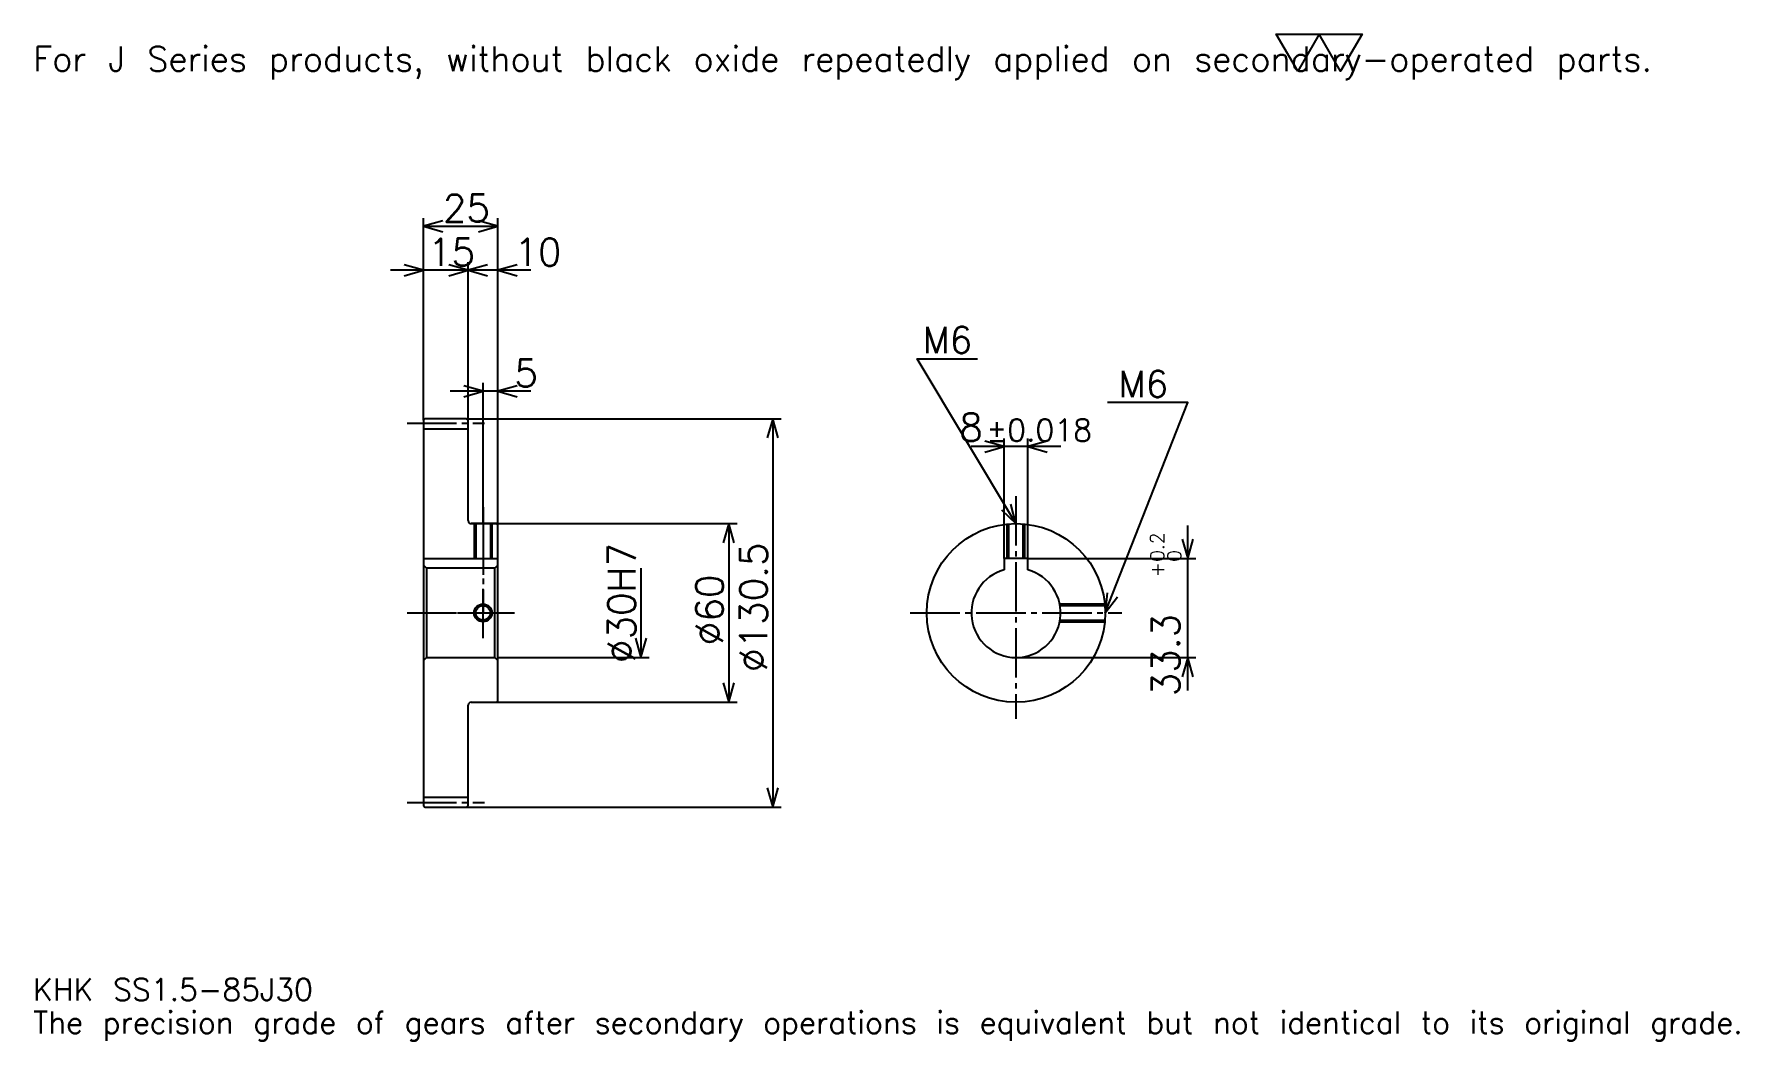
# Model space of a CAD drawing. Extents: x 19 to 592, y 7 to 345.
import ezdxf

# ---------------------------------------------------------------- set-up
doc = ezdxf.new("R2010")
doc.units = 0
doc.linetypes.add('DASHDOT', pattern=[22.173913, 16.630435, -1.847826, 1.847826, -1.847826])
doc.layers.get('0').update_dxf_attribs({"linetype": 'CONTINUOUS'})
doc.layers.add('DASHDOT', color=6, linetype='DASHDOT')
doc.styles.add('KANJI', font='TXT', dxfattribs={"bigfont": 'BIGFONT'})

msp = doc.modelspace()

# ---------------------------------------------------------------- linework, layer by layer
at = {"color": 5}
for p, q in [((149.67392, 215.847824), (149.67392, 283.293488)), ((174.67392, 215.847824), (174.67392, 283.293488)), ((149.67392, 280.521729), (174.67392, 280.521729)), ((175.76088, 265.739136), (138.58696, 265.739136)), ((185.76088, 265.739136), (153.58696, 265.739136)), ((164.67392, 215.847824), (164.67392, 268.510864)), ((185.76088, 225.086945), (158.58696, 225.086945)), ((169.67392, 215.847824), (169.67392, 227.858688)), ((149.67392, 215.347824), (149.67392, 215.847824)), ((164.17392, 215.847824), (174.67392, 215.847824)), ((164.67392, 215.347824), (164.67392, 215.847824)), ((169.67392, 180.597824), (169.67392, 215.847824)), ((169.67392, 180.597824), (169.67392, 215.847824)), ((174.67392, 215.847824), (269.836975, 215.847824)), ((174.67392, 180.097824), (174.67392, 215.847824)), ((267.065216, 215.847824), (267.065216, 85.347824)), ((363.891296, 206.467392), (333.717407, 206.467392)), ((344.804352, 168.897827), (344.804352, 209.239136)), ((352.804352, 168.897827), (352.804352, 209.239136)), ((165.67392, 180.597824), (174.67392, 180.597824)), ((174.67392, 180.597824), (255.054352, 180.597824)), ((252.282623, 180.597824), (252.282623, 120.597824)), ((406.521759, 124.510864), (406.521759, 179.984772)), ((352.804352, 168.897827), (409.293488, 168.897827)), ((222.717407, 165.597824), (222.717407, 135.597824)), ((174.67392, 135.597824), (225.489136, 135.597824)), ((348.804352, 135.597824), (409.293488, 135.597824)), ((165.67392, 120.597824), (174.67392, 120.597824)), ((174.67392, 120.597824), (255.054352, 120.597824)), ((164.17392, 85.347824), (174.67392, 85.347824)), ((174.67392, 85.347824), (269.836975, 85.347824))]:
    msp.add_line(p, q, dxfattribs=at)
at = {"color": 4}
for p, q in [((149.67392, 212.472824), (164.67392, 212.472824)), ((149.67392, 168.897827), (174.67392, 168.897827)), ((173.67392, 165.597824), (174.67392, 166.597824)), ((150.67392, 165.597824), (150.67392, 135.597824)), ((173.67392, 135.597824), (174.67392, 134.597824)), ((149.67392, 88.722824), (164.67392, 88.722824))]:
    msp.add_line(p, q, dxfattribs=at)
at = {"color": 7}
msp.add_lwpolyline([(443.478271, 332.608704), (436.271759, 345.100006), (465.097839, 345.100006), (457.891327, 332.608704), (450.684784, 345.100006), (443.478271, 332.608704)], dxfattribs=at)
at = {"color": 5}
for points in [[(156.141312, 282.369568), (149.67392, 280.521729), (156.141312, 278.67392)], [(168.206528, 278.67392), (174.67392, 280.521729), (168.206528, 282.369568)], [(143.206528, 263.891296), (149.67392, 265.739136), (143.206528, 267.586945)], [(158.206528, 263.891296), (164.67392, 265.739136), (158.206528, 267.586945)], [(171.141312, 267.586945), (164.67392, 265.739136), (171.141312, 263.891296)], [(181.141312, 267.586945), (174.67392, 265.739136), (181.141312, 263.891296)], [(348.804352, 180.597824), (315.543488, 236.032608), (335.869568, 236.032608)], [(163.206528, 223.239136), (169.67392, 225.086945), (163.206528, 226.934784)], [(181.141312, 226.934784), (174.67392, 225.086945), (181.141312, 223.239136)], [(378.804352, 150.597824), (406.521759, 221.25), (379.543518, 221.25)], [(268.913055, 209.380432), (267.065216, 215.847824), (265.217407, 209.380432)], [(338.336975, 204.619568), (344.804352, 206.467392), (338.336975, 208.315216)], [(359.271729, 208.315216), (352.804352, 206.467392), (359.271729, 204.619568)], [(343.892395, 185.192871), (348.804352, 180.597824), (347.061401, 187.094269)], [(254.130432, 174.130432), (252.282623, 180.597824), (250.434784, 174.130432)], [(404.67395, 175.365219), (406.521759, 168.897827), (408.369598, 175.365219)], [(379.446106, 157.29332), (378.804352, 150.597824), (382.886475, 155.943634)], [(220.869568, 142.065216), (222.717407, 135.597824), (224.565216, 142.065216)], [(408.369598, 129.130432), (406.521759, 135.597824), (404.67395, 129.130432)], [(250.434784, 127.065216), (252.282623, 120.597824), (254.130432, 127.065216)], [(265.217407, 91.815216), (267.065216, 85.347824), (268.913055, 91.815216)]]:
    msp.add_lwpolyline(points, dxfattribs=at)
at = {"color": 4}
for points in [[(164.67392, 181.597824), (164.67392, 215.347824), (164.17392, 215.847824), (150.17392, 215.847824), (149.67392, 215.347824), (149.67392, 134.597824)], [(165.67392, 120.597824), (174.17392, 120.597824), (174.67392, 121.097824), (174.67392, 180.097824), (174.17392, 180.597824), (165.67392, 180.597824)], [(166.67392, 180.597824), (166.67392, 168.897827)], [(167.213928, 180.597824), (167.213928, 168.897827)], [(172.133911, 180.597824), (172.133911, 168.897827)], [(172.67392, 180.597824), (172.67392, 168.897827)], [(345.804352, 168.897827), (345.804352, 180.447449)], [(346.34436, 168.897827), (346.34436, 180.496796)], [(351.264343, 168.897827), (351.264343, 180.496796)], [(351.804352, 168.897827), (351.804352, 180.447449)], [(149.67392, 134.597824), (150.67392, 135.597824), (173.67392, 135.597824), (173.67392, 165.597824), (150.67392, 165.597824), (149.67392, 166.597824)], [(352.804352, 165.054657), (352.804352, 168.897827), (344.804352, 168.897827), (344.804352, 165.054657)], [(363.501282, 153.597824), (378.653992, 153.597824)], [(363.601257, 153.057831), (378.703308, 153.057831)], [(363.501282, 147.597824), (378.653992, 147.597824)], [(363.601257, 148.137817), (378.703308, 148.137817)], [(149.67392, 134.597824), (149.67392, 85.847824), (150.17392, 85.347824), (164.17392, 85.347824), (164.67392, 85.847824), (164.67392, 119.597824)]]:
    msp.add_lwpolyline(points, dxfattribs=at)
for centre, radius in [((348.804352, 150.597824), 30), ((169.67392, 150.597824), 2.46)]:
    msp.add_circle(centre, radius, dxfattribs=at)
at = {"color": 7}
msp.add_circle((169.67392, 150.597824), 3, dxfattribs=at)
at = {"color": 4}
for centre, radius, start, end in [((165.67392, 181.597824), 1, 180, 270), ((348.804352, 150.597824), 15, 105.466010323, 74.533989677), ((165.67392, 119.597824), 1, 90, 180)]:
    msp.add_arc(centre, radius, start, end, dxfattribs=at)
at = {"layer": 'DASHDOT', "color": 7}
for p, q in [((144.130447, 214.347824), (170.217392, 214.347824)), ((348.804352, 189.83696), (348.804352, 115.054344)), ((169.67392, 180.597824), (169.67392, 150.597824)), ((144.130447, 150.597824), (180.217392, 150.597824)), ((313.260864, 150.597824), (384.347839, 150.597824)), ((144.130447, 86.847824), (170.217392, 86.847824))]:
    msp.add_line(p, q, dxfattribs=at)
for points in [[(169.67392, 186.141296), (169.67392, 163.35434)], [(169.67392, 142.054352), (169.67392, 159.141296)], [(161.130447, 150.597824), (178.217392, 150.597824)]]:
    msp.add_lwpolyline(points, dxfattribs=at)

# ---------------------------------------------------------------- texts
at = {"color": 7, "style": 'KANJI'}
for s, height, p in [('For J Series products, without black oxide repeatedly applied on secondary-operated parts.', 8.315217, (18.47826, 332.608704)), ('25', 9.23913, (156.168488, 282)), ('15', 9.23913, (151.168488, 267.217407)), ('10', 9.23913, (180.217392, 267.217407)), ('M6', 8.869566, (317.391296, 237.880432)), ('5', 9.23913, (180.217392, 226.565216)), ('M6', 8.869566, (383.239136, 223.097824)), ('8', 9.23913, (329.732971, 208.315216)), ('%%p0.018', 7.391304, (338.87854, 208.315216)), ('KHK SS1.5-85J30', 7.391304, (18.47826, 20.326086)), ('The precision grade of gears after secondary operations is equivalent but not identical to its original grade.', 7.391304, (18.47826, 9.23913))]:
    msp.add_text(s, height=height, dxfattribs=at).set_placement(p)
for s, height, p in [('%%c30H7', 9.23913, (220.869568, 133.736404)), ('%%c130.5', 9.23913, (265.217407, 130.733704)), ('0.2', 4.619565, (398.576111, 167.738281)), ('+', 4.619565, (398.576111, 162.564362)), ('0', 4.619565, (404.304382, 167.738281)), ('%%c60', 9.23913, (250.434784, 139.741852)), ('33.3', 9.23913, (403.75, 122.573753))]:
    msp.add_text(s, height=height, rotation=90, dxfattribs=at).set_placement(p)

doc.saveas('drawing.dxf')
